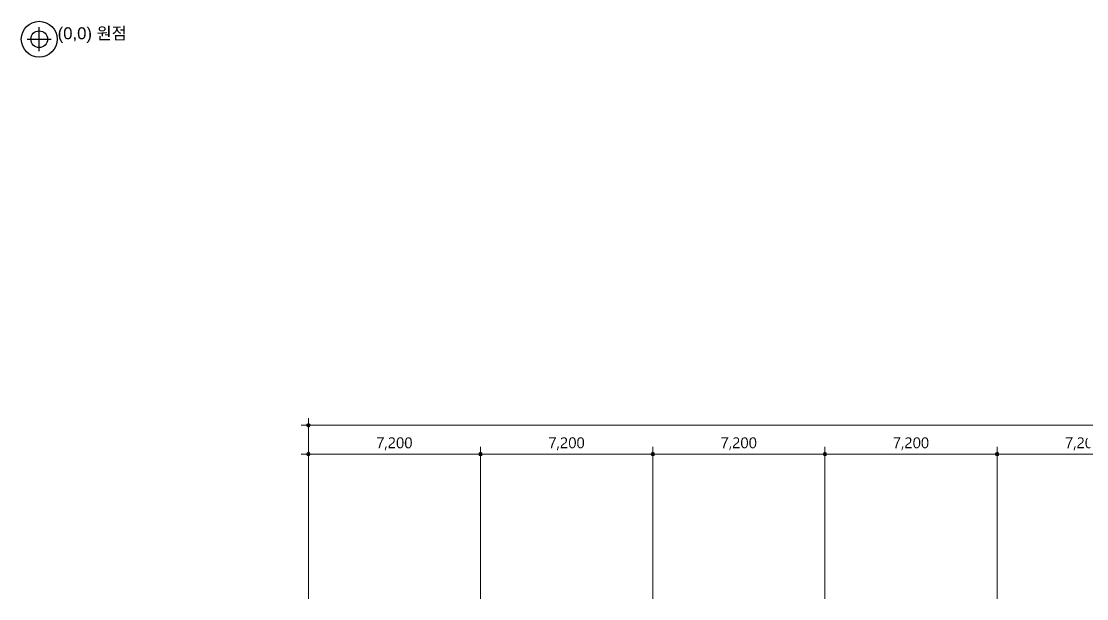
# Model space of a CAD drawing. Header units: millimetres. Extents: x -750 to 90969, y 12223 to 66109.
# Drawn here: x -750 to 43804, y 41957 to 66109 of the extents above; entities that cross this region are included whole.
import ezdxf

# ---------------------------------------------------------------- set-up
doc = ezdxf.new("R2010")
doc.units = ezdxf.units.MM
doc.layers.add('PDF_솔리드 채우기', color=7, linetype='Continuous')
doc.layers.add('PDF_형상', color=7, linetype='Continuous')
doc.styles.get("Standard").update_dxf_attribs({"font": 'arial.ttf'})

msp = doc.modelspace()

# ---------------------------------------------------------------- hatches: boundary and pattern name
at = {"layer": 'PDF_솔리드 채우기', "transparency": 33554559}
for points in [[(14411, 48709), (14122, 48709), (14122, 48662), (14355, 48662), (14355, 48662), (14346, 48643), (14337, 48634), (14327, 48625), (14327, 48615), (14318, 48597), (14309, 48587), (14309, 48578), (14299, 48569), (14299, 48559), (14290, 48541), (14290, 48531), (14281, 48522), (14281, 48513), (14271, 48503), (14271, 48494), (14262, 48485), (14262, 48475), (14253, 48466), (14253, 48447), (14243, 48438), (14243, 48428), (14234, 48419), (14234, 48400), (14225, 48391), (14225, 48382), (14225, 48372), (14215, 48363), (14215, 48354), (14206, 48335), (14206, 48326), (14206, 48316), (14197, 48298), (14197, 48288), (14197, 48279), (14197, 48270), (14197, 48251), (14243, 48251), (14243, 48260), (14243, 48270), (14253, 48279), (14253, 48298), (14253, 48307), (14253, 48316), (14262, 48326), (14262, 48335), (14262, 48354), (14271, 48363), (14271, 48372), (14281, 48391), (14281, 48400), (14290, 48419), (14290, 48428), (14299, 48438), (14299, 48447), (14299, 48456), (14309, 48466), (14309, 48485), (14318, 48494), (14318, 48503), (14327, 48513), (14327, 48522), (14337, 48531), (14337, 48550), (14346, 48559), (14355, 48569), (14355, 48578), (14365, 48587), (14365, 48606), (14374, 48615), (14383, 48625), (14383, 48643), (14393, 48653), (14402, 48662), (14411, 48671)], [(14738, 48709), (14738, 48709), (14729, 48709), (14710, 48709), (14701, 48709), (14692, 48709), (14673, 48699), (14664, 48699), (14654, 48690), (14645, 48681), (14636, 48681), (14738, 48671), (14748, 48671), (14757, 48671), (14766, 48662), (14776, 48662), (14785, 48653), (14794, 48643), (14804, 48643), (14813, 48634), (14813, 48625), (14822, 48615), (14822, 48597), (14822, 48587), (14822, 48569), (14822, 48559), (14813, 48550), (14813, 48541), (14804, 48522), (14804, 48513), (14794, 48513), (14794, 48503), (14785, 48494), (14776, 48485), (14766, 48475), (14757, 48466), (14748, 48456), (14729, 48456), (14720, 48447), (14710, 48438), (14701, 48428), (14692, 48419), (14682, 48410), (14673, 48400), (14664, 48400), (14654, 48391), (14645, 48382), (14636, 48372), (14636, 48363), (14626, 48354), (14617, 48344), (14617, 48335), (14617, 48326), (14617, 48316), (14617, 48307), (14608, 48288), (14608, 48279), (14608, 48251), (14878, 48251), (14878, 48298), (14664, 48298), (14664, 48307), (14664, 48316), (14664, 48326), (14673, 48335), (14673, 48344), (14682, 48354), (14692, 48363), (14701, 48372), (14701, 48372), (14710, 48382), (14710, 48382), (14720, 48391), (14729, 48400), (14748, 48410), (14757, 48419), (14766, 48428), (14776, 48438), (14794, 48447), (14804, 48456), (14813, 48456), (14822, 48466), (14832, 48475), (14832, 48485), (14841, 48494), (14850, 48503), (14850, 48503), (14850, 48513), (14860, 48531), (14860, 48541), (14869, 48550), (14869, 48559), (14869, 48578), (14869, 48587), (14869, 48587), (14869, 48606), (14869, 48615), (14869, 48625), (14860, 48643), (14860, 48653), (14850, 48662), (14841, 48671), (14832, 48681), (14832, 48681), (14822, 48690), (14813, 48690), (14804, 48699), (14794, 48709), (14776, 48709), (14766, 48709), (14757, 48709)], [(14636, 48681), (14626, 48671), (14626, 48615), (14626, 48615), (14636, 48625), (14645, 48634), (14654, 48643), (14673, 48653), (14682, 48653), (14692, 48662), (14701, 48662), (14710, 48671), (14720, 48671), (14738, 48671)], [(15000, 48671), (14990, 48662), (14990, 48653), (14990, 48653), (14981, 48643), (14981, 48634), (14972, 48625), (14972, 48615), (14962, 48606), (14962, 48587), (14962, 48578), (14953, 48569), (14953, 48559), (14953, 48541), (14953, 48531), (14953, 48513), (14953, 48503), (14944, 48485), (14944, 48466), (14944, 48456), (14953, 48447), (14953, 48428), (14953, 48419), (14953, 48400), (14953, 48391), (14953, 48382), (14962, 48363), (14962, 48354), (14962, 48344), (14972, 48335), (14972, 48326), (14981, 48316), (14981, 48307), (14990, 48298), (14990, 48288), (15000, 48279), (15009, 48270), (15018, 48270), (15028, 48260), (15037, 48251), (15056, 48251), (15065, 48251), (15075, 48251), (15093, 48251), (15093, 48251), (15103, 48251), (15112, 48251), (15131, 48251), (15140, 48251), (15149, 48260), (15159, 48270), (15168, 48270), (15177, 48279), (15187, 48288), (15093, 48288), (15093, 48288), (15084, 48288), (15075, 48288), (15065, 48298), (15056, 48298), (15047, 48298), (15047, 48307), (15037, 48316), (15028, 48316), (15028, 48326), (15018, 48335), (15018, 48344), (15009, 48354), (15009, 48372), (15009, 48382), (15000, 48391), (15000, 48410), (15000, 48419), (15000, 48438), (15000, 48456), (15000, 48475), (15000, 48485), (15000, 48503), (15000, 48522), (15000, 48531), (15000, 48550), (15000, 48559), (15009, 48578), (15009, 48587), (15009, 48597), (15018, 48606), (15018, 48615), (15028, 48625), (15028, 48634), (15037, 48643), (15047, 48653), (15047, 48653), (15056, 48662), (15065, 48662), (15075, 48662), (15075, 48671), (15084, 48671), (15093, 48671)], [(15103, 48709), (15093, 48709), (15084, 48709), (15075, 48709), (15056, 48709), (15047, 48699), (15037, 48699), (15028, 48690), (15018, 48690), (15009, 48681), (15000, 48671), (15093, 48671), (15093, 48671), (15103, 48671), (15112, 48671), (15121, 48662), (15131, 48662), (15140, 48662), (15140, 48653), (15149, 48653), (15159, 48643), (15159, 48634), (15168, 48625), (15168, 48615), (15168, 48606), (15177, 48597), (15177, 48587), (15187, 48569), (15187, 48559), (15187, 48541), (15187, 48531), (15187, 48513), (15187, 48494), (15187, 48475), (15187, 48466), (15187, 48447), (15187, 48428), (15187, 48419), (15187, 48400), (15187, 48391), (15177, 48372), (15177, 48363), (15177, 48354), (15168, 48344), (15168, 48335), (15159, 48326), (15149, 48316), (15149, 48307), (15140, 48307), (15131, 48298), (15131, 48298), (15121, 48288), (15112, 48288), (15103, 48288), (15093, 48288), (15187, 48288), (15196, 48298), (15196, 48307), (15205, 48316), (15205, 48326), (15215, 48335), (15215, 48344), (15224, 48354), (15224, 48363), (15224, 48372), (15233, 48382), (15233, 48400), (15233, 48410), (15233, 48419), (15233, 48438), (15243, 48447), (15243, 48466), (15243, 48485), (15243, 48494), (15243, 48513), (15233, 48531), (15233, 48541), (15233, 48559), (15233, 48569), (15233, 48587), (15224, 48597), (15224, 48606), (15224, 48615), (15215, 48634), (15215, 48643), (15205, 48653), (15205, 48662), (15196, 48662), (15187, 48671), (15187, 48681), (15177, 48690), (15168, 48690), (15159, 48699), (15159, 48699), (15149, 48709), (15140, 48709), (15131, 48709), (15121, 48709), (15112, 48709)], [(15345, 48671), (15336, 48662), (15336, 48653), (15327, 48653), (15327, 48643), (15317, 48634), (15317, 48625), (15317, 48615), (15308, 48606), (15308, 48587), (15308, 48578), (15299, 48569), (15299, 48559), (15299, 48541), (15299, 48531), (15299, 48513), (15289, 48503), (15289, 48485), (15289, 48466), (15289, 48456), (15289, 48447), (15299, 48428), (15299, 48419), (15299, 48400), (15299, 48391), (15299, 48382), (15308, 48363), (15308, 48354), (15308, 48344), (15317, 48335), (15317, 48326), (15327, 48316), (15327, 48307), (15336, 48298), (15336, 48288), (15345, 48279), (15355, 48270), (15364, 48270), (15373, 48260), (15383, 48251), (15401, 48251), (15411, 48251), (15420, 48251), (15429, 48251), (15439, 48251), (15448, 48251), (15457, 48251), (15467, 48251), (15485, 48251), (15495, 48260), (15504, 48270), (15513, 48270), (15523, 48279), (15532, 48288), (15439, 48288), (15439, 48288), (15429, 48288), (15420, 48288), (15411, 48298), (15401, 48298), (15392, 48298), (15392, 48307), (15383, 48316), (15373, 48316), (15373, 48326), (15364, 48335), (15364, 48344), (15355, 48354), (15355, 48372), (15355, 48382), (15345, 48391), (15345, 48410), (15345, 48419), (15345, 48438), (15345, 48456), (15345, 48475), (15345, 48485), (15345, 48503), (15345, 48522), (15345, 48531), (15345, 48550), (15345, 48559), (15355, 48578), (15355, 48587), (15355, 48597), (15364, 48606), (15364, 48615), (15373, 48625), (15373, 48634), (15383, 48643), (15392, 48653), (15392, 48653), (15401, 48662), (15411, 48662), (15420, 48662), (15420, 48671), (15429, 48671), (15439, 48671)], [(15448, 48709), (15439, 48709), (15429, 48709), (15420, 48709), (15401, 48709), (15392, 48699), (15383, 48699), (15373, 48690), (15364, 48690), (15355, 48681), (15345, 48671), (15439, 48671), (15439, 48671), (15448, 48671), (15457, 48671), (15467, 48662), (15476, 48662), (15476, 48662), (15485, 48653), (15495, 48653), (15495, 48643), (15504, 48634), (15513, 48625), (15513, 48615), (15513, 48606), (15523, 48597), (15523, 48587), (15523, 48569), (15532, 48559), (15532, 48541), (15532, 48531), (15532, 48513), (15532, 48494), (15532, 48475), (15532, 48466), (15532, 48447), (15532, 48428), (15532, 48419), (15532, 48400), (15523, 48391), (15523, 48372), (15523, 48363), (15513, 48354), (15513, 48344), (15513, 48335), (15504, 48326), (15495, 48316), (15495, 48307), (15485, 48307), (15476, 48298), (15476, 48298), (15467, 48288), (15457, 48288), (15448, 48288), (15439, 48288), (15532, 48288), (15541, 48298), (15541, 48307), (15551, 48316), (15551, 48326), (15560, 48335), (15560, 48344), (15569, 48354), (15569, 48363), (15569, 48372), (15579, 48382), (15579, 48400), (15579, 48410), (15579, 48419), (15579, 48438), (15579, 48447), (15588, 48466), (15588, 48485), (15588, 48494), (15579, 48513), (15579, 48531), (15579, 48541), (15579, 48559), (15579, 48569), (15579, 48587), (15569, 48597), (15569, 48606), (15569, 48615), (15560, 48634), (15560, 48643), (15551, 48653), (15551, 48662), (15541, 48662), (15532, 48671), (15532, 48681), (15523, 48690), (15513, 48690), (15504, 48699), (15495, 48699), (15495, 48709), (15485, 48709), (15476, 48709), (15467, 48709), (15457, 48709)], [(21611, 48709), (21322, 48709), (21322, 48662), (21555, 48662), (21555, 48662), (21546, 48643), (21537, 48634), (21537, 48625), (21527, 48615), (21518, 48597), (21518, 48587), (21509, 48578), (21499, 48569), (21499, 48559), (21490, 48541), (21490, 48531), (21481, 48522), (21481, 48513), (21471, 48503), (21471, 48494), (21462, 48485), (21462, 48475), (21453, 48466), (21453, 48447), (21443, 48438), (21443, 48428), (21434, 48419), (21434, 48400), (21425, 48391), (21425, 48382), (21425, 48372), (21415, 48363), (21415, 48354), (21415, 48335), (21406, 48326), (21406, 48316), (21406, 48298), (21397, 48288), (21397, 48279), (21397, 48270), (21397, 48251), (21443, 48251), (21443, 48260), (21453, 48270), (21453, 48279), (21453, 48298), (21453, 48307), (21462, 48316), (21462, 48326), (21462, 48335), (21471, 48354), (21471, 48363), (21471, 48372), (21481, 48391), (21481, 48400), (21490, 48419), (21490, 48428), (21499, 48438), (21499, 48447), (21509, 48456), (21509, 48466), (21509, 48485), (21518, 48494), (21518, 48503), (21527, 48513), (21527, 48522), (21537, 48531), (21546, 48550), (21546, 48559), (21555, 48569), (21555, 48578), (21565, 48587), (21574, 48606), (21574, 48615), (21583, 48625), (21593, 48643), (21593, 48653), (21602, 48662), (21611, 48671)], [(21938, 48709), (21938, 48709), (21929, 48709), (21910, 48709), (21901, 48709), (21892, 48709), (21882, 48699), (21864, 48699), (21854, 48690), (21845, 48681), (21836, 48681), (21938, 48671), (21948, 48671), (21957, 48671), (21966, 48662), (21985, 48662), (21994, 48653), (22004, 48643), (22004, 48643), (22013, 48634), (22013, 48625), (22022, 48615), (22022, 48597), (22022, 48587), (22022, 48569), (22022, 48559), (22022, 48550), (22013, 48541), (22013, 48522), (22004, 48513), (22004, 48513), (21994, 48503), (21985, 48494), (21976, 48485), (21966, 48475), (21957, 48466), (21948, 48456), (21929, 48456), (21920, 48447), (21910, 48438), (21901, 48428), (21892, 48419), (21882, 48410), (21873, 48400), (21864, 48400), (21854, 48391), (21845, 48382), (21836, 48372), (21836, 48363), (21826, 48354), (21826, 48344), (21826, 48335), (21817, 48326), (21817, 48316), (21817, 48307), (21817, 48288), (21808, 48279), (21808, 48251), (22078, 48251), (22078, 48298), (21864, 48298), (21864, 48307), (21864, 48316), (21864, 48326), (21873, 48335), (21873, 48344), (21882, 48354), (21892, 48363), (21901, 48372), (21901, 48372), (21910, 48382), (21920, 48382), (21920, 48391), (21938, 48400), (21948, 48410), (21957, 48419), (21976, 48428), (21976, 48438), (21994, 48447), (22004, 48456), (22013, 48456), (22022, 48466), (22032, 48475), (22041, 48485), (22041, 48494), (22050, 48503), (22050, 48503), (22060, 48513), (22060, 48531), (22060, 48541), (22069, 48550), (22069, 48559), (22069, 48578), (22069, 48587), (22069, 48587), (22069, 48606), (22069, 48615), (22069, 48625), (22060, 48643), (22060, 48653), (22050, 48662), (22041, 48671), (22032, 48681), (22032, 48681), (22022, 48690), (22013, 48690), (22004, 48699), (21994, 48709), (21985, 48709), (21966, 48709), (21957, 48709)], [(21836, 48681), (21826, 48671), (21826, 48615), (21836, 48615), (21845, 48625), (21854, 48634), (21864, 48643), (21873, 48653), (21882, 48653), (21892, 48662), (21901, 48662), (21910, 48671), (21929, 48671), (21938, 48671)], [(22200, 48671), (22200, 48662), (22190, 48653), (22190, 48653), (22181, 48643), (22181, 48634), (22172, 48625), (22172, 48615), (22162, 48606), (22162, 48587), (22162, 48578), (22162, 48569), (22153, 48559), (22153, 48541), (22153, 48531), (22153, 48513), (22153, 48503), (22153, 48485), (22153, 48466), (22153, 48456), (22153, 48447), (22153, 48428), (22153, 48419), (22153, 48400), (22153, 48391), (22162, 48382), (22162, 48363), (22162, 48354), (22172, 48344), (22172, 48335), (22172, 48326), (22181, 48316), (22181, 48307), (22190, 48298), (22200, 48288), (22209, 48279), (22209, 48270), (22218, 48270), (22228, 48260), (22247, 48251), (22256, 48251), (22265, 48251), (22275, 48251), (22293, 48251), (22293, 48251), (22303, 48251), (22312, 48251), (22331, 48251), (22340, 48251), (22349, 48260), (22359, 48270), (22368, 48270), (22377, 48279), (22387, 48288), (22293, 48288), (22293, 48288), (22284, 48288), (22275, 48288), (22265, 48298), (22256, 48298), (22247, 48298), (22247, 48307), (22237, 48316), (22228, 48316), (22228, 48326), (22218, 48335), (22218, 48344), (22209, 48354), (22209, 48372), (22209, 48382), (22209, 48391), (22200, 48410), (22200, 48419), (22200, 48438), (22200, 48456), (22200, 48475), (22200, 48485), (22200, 48503), (22200, 48522), (22200, 48531), (22200, 48550), (22209, 48559), (22209, 48578), (22209, 48587), (22218, 48597), (22218, 48606), (22218, 48615), (22228, 48625), (22237, 48634), (22237, 48643), (22247, 48653), (22247, 48653), (22256, 48662), (22265, 48662), (22275, 48662), (22284, 48671), (22293, 48671), (22293, 48671)], [(22303, 48709), (22303, 48709), (22284, 48709), (22275, 48709), (22265, 48709), (22247, 48699), (22237, 48699), (22228, 48690), (22218, 48690), (22209, 48681), (22200, 48671), (22293, 48671), (22303, 48671), (22303, 48671), (22312, 48671), (22321, 48662), (22331, 48662), (22340, 48662), (22340, 48653), (22349, 48653), (22359, 48643), (22359, 48634), (22368, 48625), (22368, 48615), (22377, 48606), (22377, 48597), (22377, 48587), (22387, 48569), (22387, 48559), (22387, 48541), (22387, 48531), (22387, 48513), (22387, 48494), (22387, 48475), (22387, 48466), (22387, 48447), (22387, 48428), (22387, 48419), (22387, 48400), (22387, 48391), (22377, 48372), (22377, 48363), (22377, 48354), (22368, 48344), (22368, 48335), (22359, 48326), (22359, 48316), (22349, 48307), (22340, 48307), (22340, 48298), (22331, 48298), (22321, 48288), (22312, 48288), (22303, 48288), (22293, 48288), (22387, 48288), (22396, 48298), (22405, 48307), (22405, 48316), (22405, 48326), (22415, 48335), (22415, 48344), (22424, 48354), (22424, 48363), (22433, 48372), (22433, 48382), (22433, 48400), (22433, 48410), (22433, 48419), (22443, 48438), (22443, 48447), (22443, 48466), (22443, 48485), (22443, 48494), (22443, 48513), (22443, 48531), (22433, 48541), (22433, 48559), (22433, 48569), (22433, 48587), (22424, 48597), (22424, 48606), (22424, 48615), (22415, 48634), (22415, 48643), (22405, 48653), (22405, 48662), (22396, 48662), (22396, 48671), (22387, 48681), (22377, 48690), (22368, 48690), (22368, 48699), (22359, 48699), (22349, 48709), (22340, 48709), (22331, 48709), (22321, 48709), (22312, 48709)], [(22545, 48671), (22536, 48662), (22536, 48653), (22536, 48653), (22527, 48643), (22527, 48634), (22517, 48625), (22517, 48615), (22508, 48606), (22508, 48587), (22508, 48578), (22499, 48569), (22499, 48559), (22499, 48541), (22499, 48531), (22499, 48513), (22499, 48503), (22499, 48485), (22499, 48466), (22499, 48456), (22499, 48447), (22499, 48428), (22499, 48419), (22499, 48400), (22499, 48391), (22499, 48382), (22508, 48363), (22508, 48354), (22508, 48344), (22517, 48335), (22517, 48326), (22527, 48316), (22527, 48307), (22536, 48298), (22545, 48288), (22545, 48279), (22555, 48270), (22564, 48270), (22573, 48260), (22592, 48251), (22601, 48251), (22611, 48251), (22620, 48251), (22639, 48251), (22639, 48251), (22648, 48251), (22657, 48251), (22676, 48251), (22685, 48251), (22695, 48260), (22704, 48270), (22713, 48270), (22723, 48279), (22732, 48288), (22639, 48288), (22639, 48288), (22629, 48288), (22620, 48288), (22611, 48298), (22601, 48298), (22592, 48298), (22592, 48307), (22583, 48316), (22573, 48316), (22573, 48326), (22564, 48335), (22564, 48344), (22555, 48354), (22555, 48372), (22555, 48382), (22545, 48391), (22545, 48410), (22545, 48419), (22545, 48438), (22545, 48456), (22545, 48475), (22545, 48485), (22545, 48503), (22545, 48522), (22545, 48531), (22545, 48550), (22555, 48559), (22555, 48578), (22555, 48587), (22564, 48597), (22564, 48606), (22564, 48615), (22573, 48625), (22573, 48634), (22583, 48643), (22592, 48653), (22592, 48653), (22601, 48662), (22611, 48662), (22620, 48662), (22629, 48671), (22629, 48671), (22639, 48671)], [(22648, 48709), (22648, 48709), (22629, 48709), (22620, 48709), (22611, 48709), (22592, 48699), (22583, 48699), (22573, 48690), (22564, 48690), (22555, 48681), (22545, 48671), (22639, 48671), (22639, 48671), (22648, 48671), (22657, 48671), (22667, 48662), (22676, 48662), (22685, 48662), (22685, 48653), (22695, 48653), (22704, 48643), (22704, 48634), (22713, 48625), (22713, 48615), (22723, 48606), (22723, 48597), (22723, 48587), (22732, 48569), (22732, 48559), (22732, 48541), (22732, 48531), (22732, 48513), (22732, 48494), (22732, 48475), (22732, 48466), (22732, 48447), (22732, 48428), (22732, 48419), (22732, 48400), (22732, 48391), (22723, 48372), (22723, 48363), (22723, 48354), (22713, 48344), (22713, 48335), (22704, 48326), (22704, 48316), (22695, 48307), (22685, 48307), (22685, 48298), (22676, 48298), (22667, 48288), (22657, 48288), (22648, 48288), (22639, 48288), (22732, 48288), (22741, 48298), (22751, 48307), (22751, 48316), (22751, 48326), (22760, 48335), (22760, 48344), (22769, 48354), (22769, 48363), (22769, 48372), (22779, 48382), (22779, 48400), (22779, 48410), (22779, 48419), (22788, 48438), (22788, 48447), (22788, 48466), (22788, 48485), (22788, 48494), (22788, 48513), (22788, 48531), (22779, 48541), (22779, 48559), (22779, 48569), (22779, 48587), (22769, 48597), (22769, 48606), (22769, 48615), (22760, 48634), (22760, 48643), (22751, 48653), (22751, 48662), (22741, 48662), (22732, 48671), (22732, 48681), (22723, 48690), (22713, 48690), (22704, 48699), (22704, 48699), (22695, 48709), (22685, 48709), (22676, 48709), (22667, 48709), (22657, 48709)], [(28811, 48709), (28522, 48709), (28522, 48662), (28755, 48662), (28755, 48662), (28746, 48643), (28737, 48634), (28737, 48625), (28727, 48615), (28718, 48597), (28718, 48587), (28709, 48578), (28709, 48569), (28699, 48559), (28690, 48541), (28690, 48531), (28681, 48522), (28681, 48513), (28671, 48503), (28671, 48494), (28671, 48485), (28662, 48475), (28653, 48466), (28653, 48447), (28643, 48438), (28643, 48428), (28643, 48419), (28634, 48400), (28634, 48391), (28625, 48382), (28625, 48372), (28625, 48363), (28615, 48354), (28615, 48335), (28606, 48326), (28606, 48316), (28606, 48298), (28606, 48288), (28597, 48279), (28597, 48270), (28597, 48251), (28653, 48251), (28653, 48260), (28653, 48270), (28653, 48279), (28653, 48298), (28653, 48307), (28662, 48316), (28662, 48326), (28662, 48335), (28671, 48354), (28671, 48363), (28681, 48372), (28681, 48391), (28681, 48400), (28690, 48419), (28690, 48428), (28699, 48438), (28699, 48447), (28709, 48456), (28709, 48466), (28718, 48485), (28718, 48494), (28727, 48503), (28727, 48513), (28737, 48522), (28737, 48531), (28746, 48550), (28746, 48559), (28755, 48569), (28765, 48578), (28765, 48587), (28774, 48606), (28774, 48615), (28783, 48625), (28793, 48643), (28802, 48653), (28802, 48662), (28811, 48671)], [(29148, 48709), (29138, 48709), (29129, 48709), (29120, 48709), (29101, 48709), (29092, 48709), (29082, 48699), (29073, 48699), (29064, 48690), (29045, 48681), (29036, 48681), (29138, 48671), (29148, 48671), (29157, 48671), (29176, 48662), (29185, 48662), (29194, 48653), (29204, 48643), (29204, 48643), (29213, 48634), (29222, 48625), (29222, 48615), (29222, 48597), (29222, 48587), (29222, 48569), (29222, 48559), (29222, 48550), (29213, 48541), (29213, 48522), (29204, 48513), (29204, 48513), (29194, 48503), (29185, 48494), (29176, 48485), (29166, 48475), (29157, 48466), (29148, 48456), (29138, 48456), (29120, 48447), (29110, 48438), (29101, 48428), (29092, 48419), (29082, 48410), (29073, 48400), (29064, 48400), (29054, 48391), (29045, 48382), (29045, 48372), (29036, 48363), (29026, 48354), (29026, 48344), (29026, 48335), (29017, 48326), (29017, 48316), (29017, 48307), (29017, 48288), (29017, 48279), (29017, 48251), (29288, 48251), (29288, 48298), (29064, 48298), (29064, 48307), (29064, 48316), (29073, 48326), (29073, 48335), (29073, 48344), (29082, 48354), (29092, 48363), (29101, 48372), (29101, 48372), (29110, 48382), (29120, 48382), (29129, 48391), (29138, 48400), (29148, 48410), (29157, 48419), (29176, 48428), (29185, 48438), (29194, 48447), (29204, 48456), (29213, 48456), (29222, 48466), (29232, 48475), (29241, 48485), (29241, 48494), (29250, 48503), (29250, 48503), (29260, 48513), (29260, 48531), (29269, 48541), (29269, 48550), (29269, 48559), (29269, 48578), (29269, 48587), (29269, 48587), (29269, 48606), (29269, 48615), (29269, 48625), (29260, 48643), (29260, 48653), (29250, 48662), (29241, 48671), (29241, 48681), (29232, 48681), (29222, 48690), (29213, 48690), (29204, 48699), (29194, 48709), (29185, 48709), (29166, 48709), (29157, 48709)], [(29036, 48681), (29036, 48671), (29036, 48615), (29036, 48615), (29045, 48625), (29054, 48634), (29064, 48643), (29073, 48653), (29082, 48653), (29092, 48662), (29101, 48662), (29110, 48671), (29129, 48671), (29138, 48671)], [(29409, 48671), (29400, 48662), (29390, 48653), (29390, 48653), (29381, 48643), (29381, 48634), (29372, 48625), (29372, 48615), (29372, 48606), (29362, 48587), (29362, 48578), (29362, 48569), (29353, 48559), (29353, 48541), (29353, 48531), (29353, 48513), (29353, 48503), (29353, 48485), (29353, 48466), (29353, 48456), (29353, 48447), (29353, 48428), (29353, 48419), (29353, 48400), (29353, 48391), (29362, 48382), (29362, 48363), (29362, 48354), (29372, 48344), (29372, 48335), (29381, 48326), (29381, 48316), (29390, 48307), (29390, 48298), (29400, 48288), (29409, 48279), (29418, 48270), (29428, 48270), (29437, 48260), (29447, 48251), (29456, 48251), (29465, 48251), (29475, 48251), (29493, 48251), (29493, 48251), (29503, 48251), (29521, 48251), (29531, 48251), (29540, 48251), (29549, 48260), (29559, 48270), (29568, 48270), (29577, 48279), (29587, 48288), (29493, 48288), (29493, 48288), (29484, 48288), (29475, 48288), (29465, 48298), (29456, 48298), (29456, 48298), (29447, 48307), (29437, 48316), (29437, 48316), (29428, 48326), (29428, 48335), (29418, 48344), (29418, 48354), (29409, 48372), (29409, 48382), (29409, 48391), (29400, 48410), (29400, 48419), (29400, 48438), (29400, 48456), (29400, 48475), (29400, 48485), (29400, 48503), (29400, 48522), (29400, 48531), (29409, 48550), (29409, 48559), (29409, 48578), (29409, 48587), (29418, 48597), (29418, 48606), (29428, 48615), (29428, 48625), (29437, 48634), (29437, 48643), (29447, 48653), (29456, 48653), (29456, 48662), (29465, 48662), (29475, 48662), (29484, 48671), (29493, 48671), (29503, 48671)], [(29503, 48709), (29503, 48709), (29484, 48709), (29475, 48709), (29465, 48709), (29456, 48699), (29437, 48699), (29428, 48690), (29418, 48690), (29409, 48681), (29409, 48671), (29503, 48671), (29503, 48671), (29512, 48671), (29521, 48671), (29521, 48662), (29531, 48662), (29540, 48662), (29549, 48653), (29549, 48653), (29559, 48643), (29559, 48634), (29568, 48625), (29568, 48615), (29577, 48606), (29577, 48597), (29587, 48587), (29587, 48569), (29587, 48559), (29587, 48541), (29587, 48531), (29596, 48513), (29596, 48494), (29596, 48475), (29596, 48466), (29596, 48447), (29587, 48428), (29587, 48419), (29587, 48400), (29587, 48391), (29587, 48372), (29577, 48363), (29577, 48354), (29568, 48344), (29568, 48335), (29559, 48326), (29559, 48316), (29549, 48307), (29540, 48307), (29540, 48298), (29531, 48298), (29521, 48288), (29512, 48288), (29503, 48288), (29493, 48288), (29587, 48288), (29596, 48298), (29605, 48307), (29605, 48316), (29615, 48326), (29615, 48335), (29624, 48344), (29624, 48354), (29624, 48363), (29633, 48372), (29633, 48382), (29633, 48400), (29633, 48410), (29643, 48419), (29643, 48438), (29643, 48447), (29643, 48466), (29643, 48485), (29643, 48494), (29643, 48513), (29643, 48531), (29643, 48541), (29633, 48559), (29633, 48569), (29633, 48587), (29633, 48597), (29624, 48606), (29624, 48615), (29615, 48634), (29615, 48643), (29605, 48653), (29605, 48662), (29596, 48662), (29596, 48671), (29587, 48681), (29577, 48690), (29577, 48690), (29568, 48699), (29559, 48699), (29549, 48709), (29540, 48709), (29531, 48709), (29521, 48709), (29512, 48709)], [(29745, 48671), (29745, 48662), (29736, 48653), (29736, 48653), (29727, 48643), (29727, 48634), (29717, 48625), (29717, 48615), (29717, 48606), (29708, 48587), (29708, 48578), (29708, 48569), (29699, 48559), (29699, 48541), (29699, 48531), (29699, 48513), (29699, 48503), (29699, 48485), (29699, 48466), (29699, 48456), (29699, 48447), (29699, 48428), (29699, 48419), (29699, 48400), (29699, 48391), (29708, 48382), (29708, 48363), (29708, 48354), (29717, 48344), (29717, 48335), (29727, 48326), (29727, 48316), (29736, 48307), (29736, 48298), (29745, 48288), (29755, 48279), (29764, 48270), (29773, 48270), (29783, 48260), (29792, 48251), (29801, 48251), (29811, 48251), (29820, 48251), (29839, 48251), (29839, 48251), (29848, 48251), (29867, 48251), (29876, 48251), (29885, 48251), (29895, 48260), (29904, 48270), (29913, 48270), (29923, 48279), (29932, 48288), (29839, 48288), (29839, 48288), (29829, 48288), (29820, 48288), (29811, 48298), (29801, 48298), (29801, 48298), (29792, 48307), (29783, 48316), (29783, 48316), (29773, 48326), (29764, 48335), (29764, 48344), (29764, 48354), (29755, 48372), (29755, 48382), (29755, 48391), (29745, 48410), (29745, 48419), (29745, 48438), (29745, 48456), (29745, 48475), (29745, 48485), (29745, 48503), (29745, 48522), (29745, 48531), (29745, 48550), (29755, 48559), (29755, 48578), (29755, 48587), (29764, 48597), (29764, 48606), (29773, 48615), (29773, 48625), (29783, 48634), (29783, 48643), (29792, 48653), (29801, 48653), (29801, 48662), (29811, 48662), (29820, 48662), (29829, 48671), (29839, 48671), (29848, 48671)], [(29848, 48709), (29848, 48709), (29829, 48709), (29820, 48709), (29811, 48709), (29801, 48699), (29783, 48699), (29773, 48690), (29764, 48690), (29755, 48681), (29745, 48671), (29848, 48671), (29848, 48671), (29857, 48671), (29857, 48671), (29867, 48662), (29876, 48662), (29885, 48662), (29895, 48653), (29895, 48653), (29904, 48643), (29904, 48634), (29913, 48625), (29913, 48615), (29923, 48606), (29923, 48597), (29923, 48587), (29932, 48569), (29932, 48559), (29932, 48541), (29932, 48531), (29932, 48513), (29941, 48494), (29941, 48475), (29941, 48466), (29941, 48447), (29932, 48428), (29932, 48419), (29932, 48400), (29932, 48391), (29932, 48372), (29923, 48363), (29923, 48354), (29913, 48344), (29913, 48335), (29904, 48326), (29904, 48316), (29895, 48307), (29885, 48307), (29885, 48298), (29876, 48298), (29867, 48288), (29857, 48288), (29848, 48288), (29839, 48288), (29932, 48288), (29941, 48298), (29951, 48307), (29951, 48316), (29960, 48326), (29960, 48335), (29969, 48344), (29969, 48354), (29969, 48363), (29979, 48372), (29979, 48382), (29979, 48400), (29979, 48410), (29988, 48419), (29988, 48438), (29988, 48447), (29988, 48466), (29988, 48485), (29988, 48494), (29988, 48513), (29988, 48531), (29988, 48541), (29979, 48559), (29979, 48569), (29979, 48587), (29979, 48597), (29969, 48606), (29969, 48615), (29960, 48634), (29960, 48643), (29951, 48653), (29951, 48662), (29941, 48662), (29941, 48671), (29932, 48681), (29923, 48690), (29913, 48690), (29913, 48699), (29904, 48699), (29895, 48709), (29885, 48709), (29876, 48709), (29867, 48709), (29857, 48709)], [(36011, 48709), (35731, 48709), (35731, 48662), (35955, 48662), (35955, 48662), (35946, 48643), (35946, 48634), (35937, 48625), (35927, 48615), (35927, 48597), (35918, 48587), (35909, 48578), (35909, 48569), (35899, 48559), (35899, 48541), (35890, 48531), (35881, 48522), (35881, 48513), (35871, 48503), (35871, 48494), (35871, 48485), (35862, 48475), (35862, 48466), (35853, 48447), (35853, 48438), (35843, 48428), (35843, 48419), (35834, 48400), (35834, 48391), (35825, 48382), (35825, 48372), (35825, 48363), (35815, 48354), (35815, 48335), (35815, 48326), (35806, 48316), (35806, 48298), (35806, 48288), (35797, 48279), (35797, 48270), (35797, 48251), (35853, 48251), (35853, 48260), (35853, 48270), (35853, 48279), (35853, 48298), (35862, 48307), (35862, 48316), (35862, 48326), (35871, 48335), (35871, 48354), (35871, 48363), (35881, 48372), (35881, 48391), (35890, 48400), (35890, 48419), (35899, 48428), (35899, 48438), (35899, 48447), (35909, 48456), (35909, 48466), (35918, 48485), (35918, 48494), (35927, 48503), (35927, 48513), (35937, 48522), (35937, 48531), (35946, 48550), (35946, 48559), (35955, 48569), (35965, 48578), (35965, 48587), (35974, 48606), (35983, 48615), (35983, 48625), (35993, 48643), (36002, 48653), (36002, 48662), (36011, 48671)], [(36348, 48709), (36348, 48709), (36329, 48709), (36320, 48709), (36301, 48709), (36292, 48709), (36282, 48699), (36273, 48699), (36264, 48690), (36254, 48681), (36245, 48681), (36338, 48671), (36348, 48671), (36357, 48671), (36376, 48662), (36385, 48662), (36394, 48653), (36404, 48643), (36413, 48643), (36413, 48634), (36422, 48625), (36422, 48615), (36422, 48597), (36422, 48587), (36422, 48569), (36422, 48559), (36422, 48550), (36413, 48541), (36413, 48522), (36404, 48513), (36404, 48513), (36394, 48503), (36385, 48494), (36376, 48485), (36366, 48475), (36357, 48466), (36348, 48456), (36338, 48456), (36329, 48447), (36310, 48438), (36301, 48428), (36292, 48419), (36282, 48410), (36273, 48400), (36264, 48400), (36264, 48391), (36254, 48382), (36245, 48372), (36236, 48363), (36226, 48354), (36226, 48344), (36226, 48335), (36217, 48326), (36217, 48316), (36217, 48307), (36217, 48288), (36217, 48279), (36217, 48251), (36488, 48251), (36488, 48298), (36264, 48298), (36264, 48307), (36264, 48316), (36273, 48326), (36273, 48335), (36282, 48344), (36282, 48354), (36292, 48363), (36301, 48372), (36301, 48372), (36310, 48382), (36320, 48382), (36329, 48391), (36338, 48400), (36348, 48410), (36357, 48419), (36376, 48428), (36385, 48438), (36394, 48447), (36404, 48456), (36413, 48456), (36422, 48466), (36432, 48475), (36441, 48485), (36450, 48494), (36450, 48503), (36450, 48503), (36460, 48513), (36460, 48531), (36469, 48541), (36469, 48550), (36469, 48559), (36469, 48578), (36478, 48587), (36478, 48587), (36469, 48606), (36469, 48615), (36469, 48625), (36469, 48643), (36460, 48653), (36450, 48662), (36450, 48671), (36441, 48681), (36441, 48681), (36432, 48690), (36413, 48690), (36404, 48699), (36394, 48709), (36385, 48709), (36376, 48709), (36357, 48709)], [(36245, 48681), (36236, 48671), (36236, 48615), (36236, 48615), (36245, 48625), (36254, 48634), (36264, 48643), (36273, 48653), (36282, 48653), (36292, 48662), (36301, 48662), (36320, 48671), (36329, 48671), (36338, 48671)], [(36609, 48671), (36600, 48662), (36590, 48653), (36590, 48653), (36581, 48643), (36581, 48634), (36581, 48625), (36572, 48615), (36572, 48606), (36562, 48587), (36562, 48578), (36562, 48569), (36562, 48559), (36553, 48541), (36553, 48531), (36553, 48513), (36553, 48503), (36553, 48485), (36553, 48466), (36553, 48456), (36553, 48447), (36553, 48428), (36553, 48419), (36553, 48400), (36562, 48391), (36562, 48382), (36562, 48363), (36562, 48354), (36572, 48344), (36572, 48335), (36581, 48326), (36581, 48316), (36590, 48307), (36590, 48298), (36600, 48288), (36609, 48279), (36618, 48270), (36628, 48270), (36637, 48260), (36647, 48251), (36656, 48251), (36665, 48251), (36684, 48251), (36693, 48251), (36693, 48251), (36703, 48251), (36721, 48251), (36731, 48251), (36740, 48251), (36749, 48260), (36759, 48270), (36768, 48270), (36777, 48279), (36787, 48288), (36703, 48288), (36693, 48288), (36684, 48288), (36675, 48288), (36665, 48298), (36665, 48298), (36656, 48298), (36647, 48307), (36637, 48316), (36637, 48316), (36628, 48326), (36628, 48335), (36618, 48344), (36618, 48354), (36609, 48372), (36609, 48382), (36609, 48391), (36609, 48410), (36600, 48419), (36600, 48438), (36600, 48456), (36600, 48475), (36600, 48485), (36600, 48503), (36600, 48522), (36609, 48531), (36609, 48550), (36609, 48559), (36609, 48578), (36618, 48587), (36618, 48597), (36618, 48606), (36628, 48615), (36628, 48625), (36637, 48634), (36637, 48643), (36647, 48653), (36656, 48653), (36656, 48662), (36665, 48662), (36675, 48662), (36684, 48671), (36693, 48671), (36703, 48671)], [(36703, 48709), (36703, 48709), (36693, 48709), (36675, 48709), (36665, 48709), (36656, 48699), (36647, 48699), (36637, 48690), (36628, 48690), (36618, 48681), (36609, 48671), (36703, 48671), (36703, 48671), (36712, 48671), (36721, 48671), (36721, 48662), (36731, 48662), (36740, 48662), (36749, 48653), (36749, 48653), (36759, 48643), (36768, 48634), (36768, 48625), (36777, 48615), (36777, 48606), (36777, 48597), (36787, 48587), (36787, 48569), (36787, 48559), (36787, 48541), (36796, 48531), (36796, 48513), (36796, 48494), (36796, 48475), (36796, 48466), (36796, 48447), (36796, 48428), (36787, 48419), (36787, 48400), (36787, 48391), (36787, 48372), (36777, 48363), (36777, 48354), (36777, 48344), (36768, 48335), (36768, 48326), (36759, 48316), (36749, 48307), (36749, 48307), (36740, 48298), (36731, 48298), (36721, 48288), (36712, 48288), (36712, 48288), (36703, 48288), (36787, 48288), (36796, 48298), (36805, 48307), (36805, 48316), (36815, 48326), (36815, 48335), (36824, 48344), (36824, 48354), (36833, 48363), (36833, 48372), (36833, 48382), (36833, 48400), (36843, 48410), (36843, 48419), (36843, 48438), (36843, 48447), (36843, 48466), (36843, 48485), (36843, 48494), (36843, 48513), (36843, 48531), (36843, 48541), (36843, 48559), (36833, 48569), (36833, 48587), (36833, 48597), (36824, 48606), (36824, 48615), (36824, 48634), (36815, 48643), (36815, 48653), (36805, 48662), (36796, 48662), (36796, 48671), (36787, 48681), (36777, 48690), (36777, 48690), (36768, 48699), (36759, 48699), (36749, 48709), (36740, 48709), (36731, 48709), (36721, 48709), (36712, 48709)], [(36955, 48671), (36945, 48662), (36936, 48653), (36936, 48653), (36927, 48643), (36927, 48634), (36917, 48625), (36917, 48615), (36917, 48606), (36908, 48587), (36908, 48578), (36908, 48569), (36908, 48559), (36899, 48541), (36899, 48531), (36899, 48513), (36899, 48503), (36899, 48485), (36899, 48466), (36899, 48456), (36899, 48447), (36899, 48428), (36899, 48419), (36899, 48400), (36908, 48391), (36908, 48382), (36908, 48363), (36908, 48354), (36917, 48344), (36917, 48335), (36927, 48326), (36927, 48316), (36936, 48307), (36936, 48298), (36945, 48288), (36955, 48279), (36964, 48270), (36973, 48270), (36983, 48260), (36992, 48251), (37001, 48251), (37011, 48251), (37029, 48251), (37039, 48251), (37039, 48251), (37048, 48251), (37067, 48251), (37076, 48251), (37085, 48251), (37095, 48260), (37104, 48270), (37113, 48270), (37123, 48279), (37132, 48288), (37039, 48288), (37039, 48288), (37029, 48288), (37020, 48288), (37011, 48298), (37001, 48298), (37001, 48298), (36992, 48307), (36983, 48316), (36983, 48316), (36973, 48326), (36973, 48335), (36964, 48344), (36964, 48354), (36955, 48372), (36955, 48382), (36955, 48391), (36955, 48410), (36945, 48419), (36945, 48438), (36945, 48456), (36945, 48475), (36945, 48485), (36945, 48503), (36945, 48522), (36945, 48531), (36955, 48550), (36955, 48559), (36955, 48578), (36955, 48587), (36964, 48597), (36964, 48606), (36973, 48615), (36973, 48625), (36983, 48634), (36983, 48643), (36992, 48653), (37001, 48653), (37001, 48662), (37011, 48662), (37020, 48662), (37029, 48671), (37039, 48671), (37048, 48671)], [(37048, 48709), (37048, 48709), (37029, 48709), (37020, 48709), (37011, 48709), (37001, 48699), (36992, 48699), (36973, 48690), (36964, 48690), (36964, 48681), (36955, 48671), (37048, 48671), (37048, 48671), (37057, 48671), (37067, 48671), (37067, 48662), (37076, 48662), (37085, 48662), (37095, 48653), (37095, 48653), (37104, 48643), (37104, 48634), (37113, 48625), (37113, 48615), (37123, 48606), (37123, 48597), (37132, 48587), (37132, 48569), (37132, 48559), (37132, 48541), (37141, 48531), (37141, 48513), (37141, 48494), (37141, 48475), (37141, 48466), (37141, 48447), (37141, 48428), (37132, 48419), (37132, 48400), (37132, 48391), (37132, 48372), (37123, 48363), (37123, 48354), (37113, 48344), (37113, 48335), (37104, 48326), (37104, 48316), (37095, 48307), (37095, 48307), (37085, 48298), (37076, 48298), (37067, 48288), (37057, 48288), (37048, 48288), (37039, 48288), (37132, 48288), (37141, 48298), (37151, 48307), (37151, 48316), (37160, 48326), (37160, 48335), (37169, 48344), (37169, 48354), (37169, 48363), (37179, 48372), (37179, 48382), (37179, 48400), (37188, 48410), (37188, 48419), (37188, 48438), (37188, 48447), (37188, 48466), (37188, 48485), (37188, 48494), (37188, 48513), (37188, 48531), (37188, 48541), (37188, 48559), (37179, 48569), (37179, 48587), (37179, 48597), (37169, 48606), (37169, 48615), (37169, 48634), (37160, 48643), (37160, 48653), (37151, 48662), (37141, 48662), (37141, 48671), (37132, 48681), (37123, 48690), (37123, 48690), (37113, 48699), (37104, 48699), (37095, 48709), (37085, 48709), (37076, 48709), (37067, 48709), (37057, 48709)], [(43211, 48709), (42931, 48709), (42931, 48662), (43155, 48662), (43155, 48662), (43146, 48643), (43146, 48634), (43137, 48625), (43127, 48615), (43127, 48597), (43118, 48587), (43109, 48578), (43109, 48569), (43099, 48559), (43099, 48541), (43090, 48531), (43090, 48522), (43081, 48513), (43081, 48503), (43071, 48494), (43071, 48485), (43062, 48475), (43062, 48466), (43053, 48447), (43053, 48438), (43043, 48428), (43043, 48419), (43034, 48400), (43034, 48391), (43034, 48382), (43025, 48372), (43025, 48363), (43025, 48354), (43015, 48335), (43015, 48326), (43006, 48316), (43006, 48298), (43006, 48288), (43006, 48279), (42997, 48270), (42997, 48251), (43053, 48251), (43053, 48260), (43053, 48270), (43053, 48279), (43062, 48298), (43062, 48307), (43062, 48316), (43062, 48326), (43071, 48335), (43071, 48354), (43071, 48363), (43081, 48372), (43081, 48391), (43090, 48400), (43090, 48419), (43099, 48428), (43099, 48438), (43109, 48447), (43109, 48456), (43109, 48466), (43118, 48485), (43118, 48494), (43127, 48503), (43127, 48513), (43137, 48522), (43137, 48531), (43146, 48550), (43155, 48559), (43155, 48569), (43165, 48578), (43165, 48587), (43174, 48606), (43183, 48615), (43183, 48625), (43193, 48643), (43202, 48653), (43211, 48662), (43211, 48671)], [(43548, 48709), (43548, 48709), (43529, 48709), (43520, 48709), (43510, 48709), (43492, 48709), (43482, 48699), (43473, 48699), (43464, 48690), (43454, 48681), (43445, 48681), (43538, 48671), (43548, 48671), (43566, 48671), (43576, 48662), (43585, 48662), (43594, 48653), (43604, 48643), (43613, 48643), (43613, 48634), (43622, 48625), (43622, 48615), (43632, 48597), (43632, 48587), (43632, 48569), (43622, 48559), (43622, 48550), (43622, 48541), (43613, 48522), (43604, 48513), (43604, 48513), (43594, 48503), (43594, 48494), (43585, 48485), (43576, 48475), (43557, 48466), (43548, 48456), (43538, 48456), (43529, 48447), (43510, 48438), (43501, 48428), (43492, 48419), (43482, 48410), (43473, 48400), (43464, 48400), (43464, 48391), (43454, 48382), (43445, 48372), (43436, 48363), (43436, 48354), (43426, 48344), (43426, 48335), (43426, 48326), (43417, 48316), (43417, 48307), (43417, 48288), (43417, 48279), (43417, 48251), (43688, 48251), (43688, 48298), (43464, 48298), (43473, 48307), (43473, 48316), (43473, 48326), (43473, 48335), (43482, 48344), (43482, 48354), (43492, 48363), (43501, 48372), (43510, 48372), (43510, 48382), (43520, 48382), (43529, 48391), (43538, 48400), (43548, 48410), (43566, 48419), (43576, 48428), (43585, 48438), (43594, 48447), (43604, 48456), (43613, 48456), (43622, 48466), (43632, 48475), (43641, 48485), (43650, 48494), (43650, 48503), (43650, 48503), (43660, 48513), (43669, 48531), (43669, 48541), (43669, 48550), (43678, 48559), (43678, 48578), (43678, 48587), (43678, 48587), (43678, 48606), (43669, 48615), (43669, 48625), (43669, 48643), (43660, 48653), (43660, 48662), (43650, 48671), (43641, 48681), (43641, 48681), (43632, 48690), (43622, 48690), (43613, 48699), (43594, 48709), (43585, 48709), (43576, 48709), (43557, 48709)], [(43445, 48681), (43436, 48671), (43436, 48615), (43436, 48615), (43445, 48625), (43454, 48634), (43464, 48643), (43473, 48653), (43482, 48653), (43492, 48662), (43501, 48662), (43520, 48671), (43529, 48671), (43538, 48671)], [(43809, 48671), (43800, 48662), (43790, 48653), (43790, 48653), (43790, 48643), (43781, 48634), (43781, 48625), (43772, 48615), (43772, 48606), (43772, 48587), (43762, 48578), (43762, 48569), (43762, 48559), (43762, 48541), (43753, 48531), (43753, 48513), (43753, 48503), (43753, 48485), (43753, 48466), (43753, 48456), (43753, 48447), (43753, 48428), (43753, 48419), (43762, 48400), (43762, 48391), (43762, 48382), (43762, 48363), (43772, 48354), (43772, 48344), (43772, 48335), (43781, 48326), (43781, 48316), (43790, 48307), (43790, 48298), (43800, 48288), (43809, 48279), (43818, 48270), (43828, 48270), (43837, 48260), (43847, 48251), (43856, 48251), (43865, 48251), (43884, 48251), (43893, 48251), (43893, 48251), (43912, 48251), (43921, 48251), (43931, 48251), (43940, 48251), (43949, 48260), (43968, 48270), (43977, 48270), (43987, 48279), (43987, 48288), (43903, 48288), (43893, 48288), (43884, 48288), (43875, 48288), (43865, 48298), (43865, 48298), (43856, 48298), (43847, 48307), (43847, 48316), (43837, 48316), (43828, 48326), (43828, 48335), (43818, 48344), (43818, 48354), (43818, 48372), (43809, 48382), (43809, 48391), (43809, 48410), (43809, 48419), (43800, 48438), (43800, 48456), (43800, 48475), (43800, 48485), (43800, 48503), (43809, 48522), (43809, 48531), (43809, 48550), (43809, 48559), (43809, 48578), (43818, 48587), (43818, 48597), (43818, 48606), (43828, 48615), (43828, 48625), (43837, 48634), (43847, 48643), (43847, 48653), (43856, 48653), (43865, 48662), (43865, 48662), (43875, 48662), (43884, 48671), (43893, 48671), (43903, 48671)]]:
    msp.add_hatch(color=256, dxfattribs=at).paths.add_polyline_path(points)

# ---------------------------------------------------------------- linework, layer by layer
at = {"color": 1}
for p, q in [((0, 64859), (0, 65859)), ((-500, 65359), (500, 65359))]:
    msp.add_line(p, q, dxfattribs=at)
for radius in [750, 350]:
    msp.add_circle((0, 65359), radius, dxfattribs=at)
at = {"layer": 'PDF_솔리드 채우기', "lineweight": 5, "transparency": 33554559}
for points in [[(14533, 48326), (14486, 48167), (14486, 48326), (14449, 48167)], [(21733, 48326), (21686, 48167), (21686, 48326), (21649, 48167)], [(28942, 48326), (28886, 48167), (28896, 48326), (28858, 48167)], [(36142, 48326), (36086, 48167), (36096, 48326), (36058, 48167)], [(43342, 48326), (43296, 48167), (43296, 48326), (43258, 48167)]]:
    msp.add_solid(points, dxfattribs=at)
at = {"layer": 'PDF_형상', "color": 1, "lineweight": 5}
msp.add_lwpolyline([(11255, 49512), (11255, 41957), (11255, 48307)], dxfattribs=at)
at = {"layer": 'PDF_형상', "lineweight": 5}
for points in [[(11554, 49213), (10956, 49213)], [(11404, 49213), (90315, 49213)], [(11554, 48008), (10956, 48008)], [(11404, 48008), (18306, 48008)], [(18604, 48008), (25506, 48008)], [(25804, 48008), (32706, 48008)], [(33004, 48008), (39906, 48008)], [(40204, 48008), (47106, 48008)]]:
    msp.add_lwpolyline(points, dxfattribs=at)
for points in [[(11180, 49213), (11199, 49157), (11255, 49129), (11302, 49157), (11330, 49213), (11302, 49260), (11255, 49288), (11199, 49260)], [(11218, 49213), (11227, 49185), (11255, 49176), (11283, 49185), (11292, 49213), (11283, 49232), (11255, 49250), (11227, 49232)], [(11180, 48008), (11199, 47952), (11255, 47934), (11302, 47952), (11330, 48008), (11302, 48064), (11255, 48083), (11199, 48064)], [(11218, 48008), (11227, 47980), (11255, 47971), (11283, 47980), (11292, 48008), (11283, 48036), (11255, 48046), (11227, 48036)], [(18156, 48008), (18754, 48008)], [(18530, 48008), (18511, 48064), (18455, 48083), (18399, 48064), (18380, 48008), (18399, 47952), (18455, 47934), (18511, 47952)], [(18380, 48008), (18399, 47952), (18455, 47934), (18511, 47952), (18530, 48008), (18511, 48064), (18455, 48083), (18399, 48064)], [(18492, 48008), (18483, 48036), (18455, 48046), (18427, 48036), (18418, 48008), (18427, 47980), (18455, 47971), (18483, 47980)], [(18418, 48008), (18427, 47980), (18455, 47971), (18483, 47980), (18492, 48008), (18483, 48036), (18455, 48046), (18427, 48036)], [(25954, 48008), (25356, 48008)], [(25580, 48008), (25599, 47952), (25655, 47934), (25711, 47952), (25730, 48008), (25711, 48064), (25655, 48083), (25599, 48064)], [(25730, 48008), (25711, 48064), (25655, 48083), (25599, 48064), (25580, 48008), (25599, 47952), (25655, 47934), (25711, 47952)], [(25618, 48008), (25627, 47980), (25655, 47971), (25683, 47980), (25692, 48008), (25683, 48036), (25655, 48046), (25627, 48036)], [(25692, 48008), (25683, 48036), (25655, 48046), (25627, 48036), (25618, 48008), (25627, 47980), (25655, 47971), (25683, 47980)], [(32556, 48008), (33154, 48008)], [(32930, 48008), (32911, 48064), (32855, 48083), (32808, 48064), (32780, 48008), (32808, 47952), (32855, 47934), (32911, 47952)], [(32780, 48008), (32808, 47952), (32855, 47934), (32911, 47952), (32930, 48008), (32911, 48064), (32855, 48083), (32808, 48064)], [(32892, 48008), (32883, 48036), (32855, 48046), (32827, 48036), (32818, 48008), (32827, 47980), (32855, 47971), (32883, 47980)], [(32818, 48008), (32827, 47980), (32855, 47971), (32883, 47980), (32892, 48008), (32883, 48036), (32855, 48046), (32827, 48036)], [(39756, 48008), (40354, 48008)], [(40130, 48008), (40111, 48064), (40055, 48083), (40008, 48064), (39980, 48008), (40008, 47952), (40055, 47934), (40111, 47952)], [(39980, 48008), (40008, 47952), (40055, 47934), (40111, 47952), (40130, 48008), (40111, 48064), (40055, 48083), (40008, 48064)], [(40092, 48008), (40083, 48036), (40055, 48046), (40036, 48036), (40018, 48008), (40036, 47980), (40055, 47971), (40083, 47980)], [(40018, 48008), (40036, 47980), (40055, 47971), (40083, 47980), (40092, 48008), (40083, 48036), (40055, 48046), (40036, 48036)]]:
    msp.add_lwpolyline(points, close=True, dxfattribs=at)
at = {"layer": 'PDF_형상', "color": 1, "lineweight": 5}
for points in [[(18455, 48307), (18455, 41957)], [(25655, 48307), (25655, 41957)], [(32855, 48307), (32855, 41957)], [(40055, 48307), (40055, 41957)]]:
    msp.add_lwpolyline(points, close=True, dxfattribs=at)

# ---------------------------------------------------------------- texts
at = {"color": 1}
msp.add_text('(0,0) 원점', height=500, dxfattribs=at).set_placement((770, 65359))

doc.saveas('drawing.dxf')
